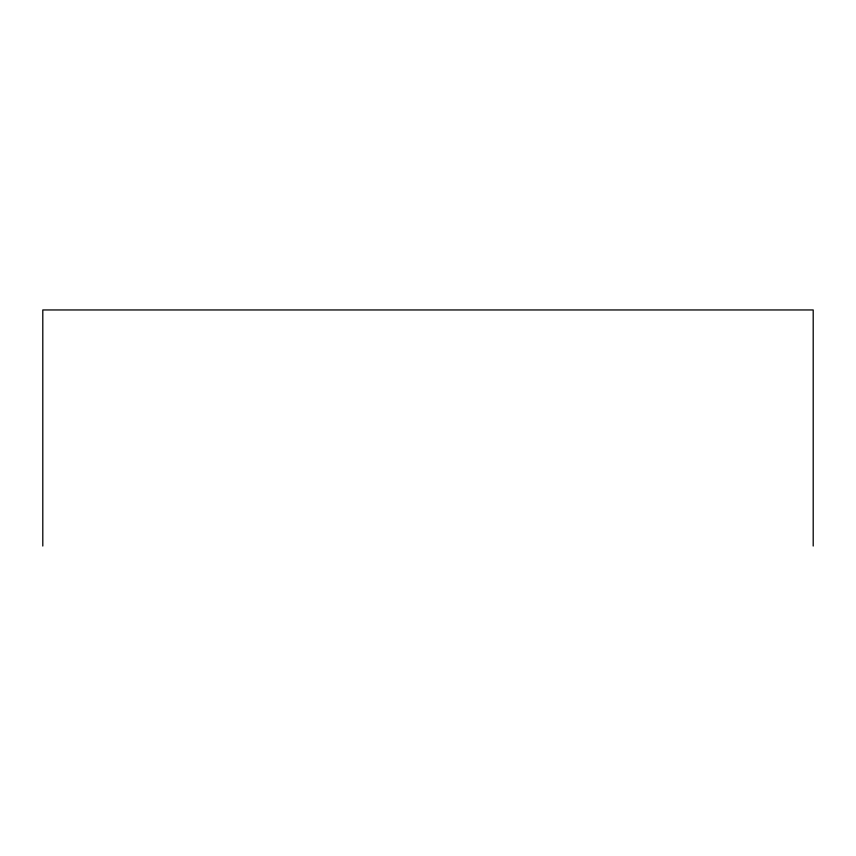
<?xml version="1.0" encoding="UTF-8"?>
<svg xmlns="http://www.w3.org/2000/svg" width="856" height="856" viewBox="0 0 856 856"><rect width="100%" height="100%" fill="white"/><g stroke="black" fill="none" stroke-linecap="round" stroke-linejoin="round"><path stroke-width="1.28" d="M813.2 546.042L813.2 309.958L42.8 309.958L42.8 546.042"/></g></svg>
